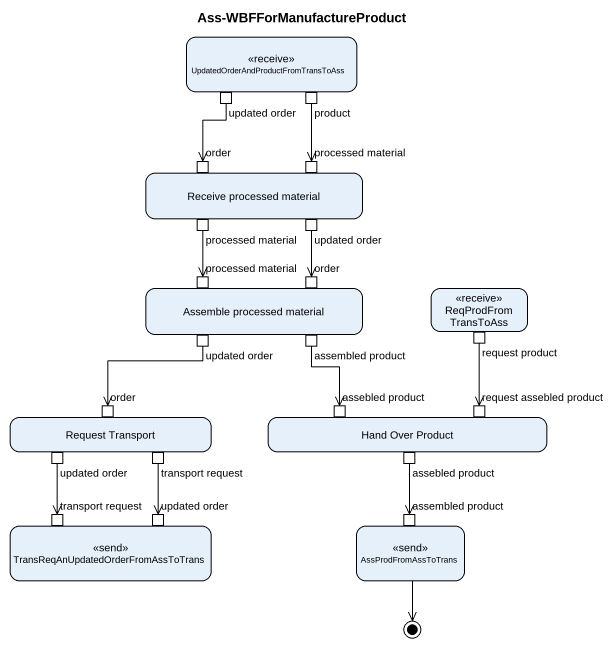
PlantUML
@startuml
title Ass-WBFForManufactureProduct
hide empty description
state "UpdatedOrderAndProductFromTransToAss" as UpdatedOrderAndProductFromTr <<receive>> {
  state "updated order" as updated_order <<outputPin>>
  state product <<outputPin>>
}
state "Receive processed material" as Receive_processed_material {
  state order <<inputPin>>
  state "processed material" as processed_material <<inputPin>>
  state "processed material" as processed_material_2 <<outputPin>>
  state "updated order" as updated_order_2 <<outputPin>>
}
state "Assemble processed material" as Assemble_processed_material {
  state "processed material" as processed_material_3 <<inputPin>>
  state "order" as order_2 <<inputPin>>
  state "updated order" as updated_order_3 <<outputPin>>
  state "assembled product" as assembled_product <<outputPin>>
}
state ReqProdFromTransToAss <<receive>> {
  state "request product" as request_product <<outputPin>>
}
state "Request Transport" as Request_Transport {
  state "order" as order_3 <<inputPin>>
  state "updated order" as updated_order_4 <<outputPin>>
  state "transport request" as transport_request <<outputPin>>
}
state "Hand Over Product" as Hand_Over_Product {
  state "assebled product" as assebled_product <<inputPin>>
  state "request assebled product" as request_assebled_product <<inputPin>>
  state "assebled product" as assebled_product_2 <<outputPin>>
}
state "TransReqAnUpdatedOrderFromAssToTrans" as TransReqAnUpdatedOrderFromAs <<send>> {
  state "transport request" as transport_request_2 <<inputPin>>
  state "updated order" as updated_order_5 <<inputPin>>
}
state AssProdFromAssToTrans <<send>> {
  state "assembled product" as assembled_product_2 <<inputPin>>
}
updated_order --> order
product --> processed_material
processed_material_2 --> processed_material_3
updated_order_2 --> order_2
updated_order_3 --> order_3
assembled_product --> assebled_product
request_product --> request_assebled_product
updated_order_4 --> transport_request_2
transport_request --> updated_order_5
assebled_product_2 --> assembled_product_2
AssProdFromAssToTrans --> [*]
@enduml
